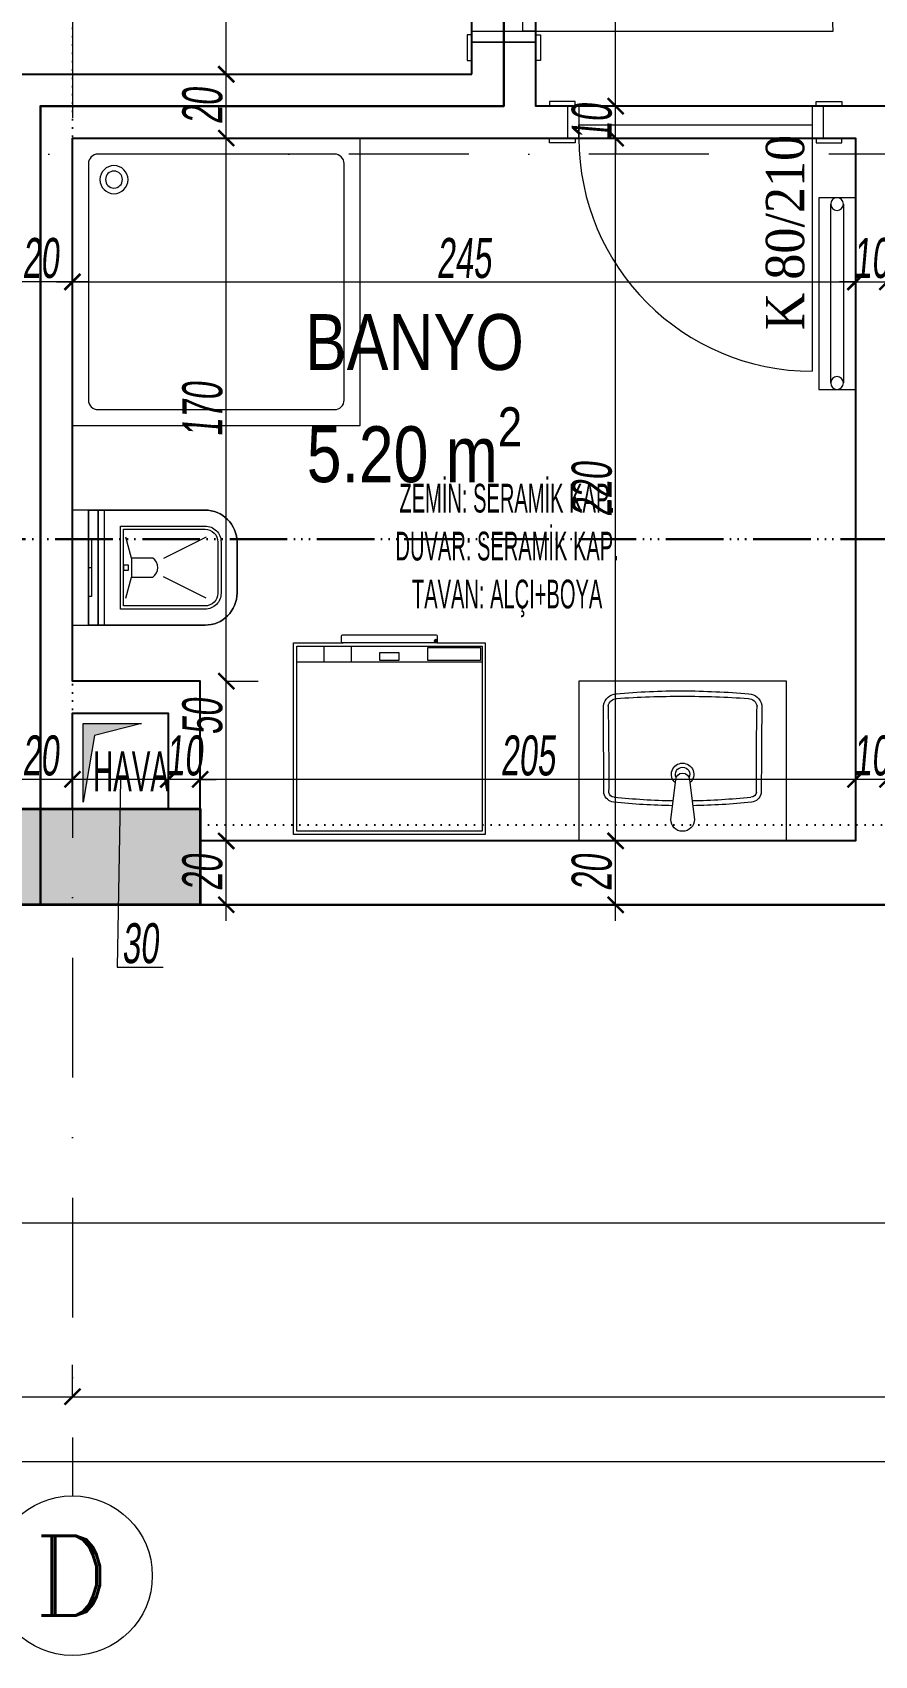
# Model space of a CAD drawing. Header units: millimetres. Extents: x -2145 to 33996, y -835 to 2363.
# Drawn here: x 15362 to 15625, y -375 to 133 of the extents above; entities that cross this region are included whole.
import ezdxf
from ezdxf.enums import TextEntityAlignment as Align

# ---------------------------------------------------------------- set-up
doc = ezdxf.new("R2010")
doc.units = ezdxf.units.MM
for name, pattern in [('ACAD_ISO06W100', [36, 24, -3, 0, -3, 0, -3, 0, -3]), ('DASHDOT', [1, 0.5, -0.25, 0, -0.25]), ('DOT', [0.25, 0, -0.25]), ('HIDDEN', [9.525, 6.35, -3.175])]:
    doc.linetypes.add(name, pattern=pattern)
doc.layers.add('ALAN', color=3, linetype='Continuous', lineweight=25, plot=False)
for name, color, linetype, lineweight in [('EMSAL HESAP', 1, 'Continuous', 30), ('NET_AKS', 251, 'DASHDOT', 9), ('NET_AKS_YAZI', 31, 'DASHDOT', 9), ('NET_DUVAR', 150, 'Continuous', 18), ('NET_IZDUSUM', 251, 'HIDDEN', 5), ('NET_KAPI', 35, 'Continuous', 15), ('NET_KESİT_ÇİZİGİSİ', 1, 'Continuous', 30), ('NET_KOLON_TARAMA', 8, 'Continuous', 0), ('NET_RADYATOR', 30, 'Continuous', 0), ('NET_TAŞIYICI', 1, 'Continuous', 35), ('NET_TEFRIS1', 173, 'Continuous', 9), ('NET_ÖLÇÜ DIŞ', 235, 'Continuous', 9), ('NET_ÖLÇÜ İÇ', 54, 'Continuous', 9), ('NET_ÖLÇÜ_AKS', 31, 'Continuous', 15), ('TEFRIS_TWA', 173, 'Continuous', 9)]:
    doc.layers.add(name, color=color, linetype=linetype, lineweight=lineweight)
for name, color, linetype in [('NET_KİRİŞ', 253, 'DOT'), ('NET_POZ', 41, 'Continuous'), ('T-MAH-AD', 7, 'Continuous')]:
    doc.layers.add(name, color=color, linetype=linetype)
for name, color, linetype, true_color in [('NET_TEFRIS2', 7, 'Continuous', 0xb5b5b5), ('NET_TEFRIS2 @ 1', 7, 'Continuous', 0xb5b5b5), ('TEFRIS_YENI_TWA @ 1', 7, 'Continuous', 0xb5b5b5)]:
    doc.layers.add(name, color=color, linetype=linetype, true_color=true_color)
doc.styles.add('ARIALTR', font='arial.ttf', dxfattribs={"width": 0.8, "height": 22.5})
doc.styles.add('ARıAL', font='arial.ttf', dxfattribs={"width": 0.7})
doc.styles.add('BODRUM', font='swisscl.ttf', dxfattribs={"width": 0.8, "oblique": 5})
doc.styles.get("Standard").update_dxf_attribs({"font": 'arial.ttf'})
doc.styles.add('TAks_2', font='ROMANC', dxfattribs={"height": 5})
doc.styles.add('TGS SAYILAR', font='times.ttf', dxfattribs={"width": 0.7})
doc.dimstyles.new('olcu-50', dxfattribs={"dimscale": 0, "dimtxt": 12.5, "dimasz": 5, "dimexe": 10, "dimexo": 10, "dimgap": 1, "dimtad": 1, "dimdec": 1, "dimzin": 12, "dimtxsty": 'BODRUM', "dimblk": 'ARCHTICK', "dimcen": 8, "dimdle": 5, "dimclrd": 256, "dimclre": 256, "dimclrt": 256, "dimadec": 0, "dimazin": 2, "dimtfac": 1, "dimtdec": 1, "dimtix": 1, "dimtmove": 0, "dimatfit": 3, "dimldrblk": 'ARCHTICK', "dimfxl": 15, "dimfxlon": 1, "dimlwd": -1, "dimlwe": -1, "dimarcsym": 0})

# ---------------------------------------------------------------- blocks, each defined once
blk = doc.blocks.new('A$C6CC27A50')
at = {"layer": 'NET_DUVAR', "true_color": 0x939598}
h = blk.add_hatch(color=252, dxfattribs=at)
h.dxf.hatch_style = 1
h.paths.add_polyline_path([(-24.76, 3), (-2.88, 3), (-2.88, 19.23), (-6.27, 6.11)])
at = {"layer": 'NET_DUVAR', "color": 251, "true_color": 0x636466}
for p, q in [((-2.88, 19.23), (-6.27, 6.11)), ((-2.88, 3), (-2.88, 19.23)), ((-6.27, 6.11), (-24.76, 3)), ((-24.76, 3), (-2.88, 3))]:
    blk.add_line(p, q, dxfattribs=at)
blk = doc.blocks.new('*U535')
at = {"layer": 'TEFRIS_TWA', "linetype": 'Continuous'}
for points in [[(-18, 20.07), (18, 20.07), (18, 25.07), (-18, 25.07)], [(-18, 17.07), (18, 17.07), (18, 20.07), (-18, 20.07)], [(-18, 15.07), (18, 15.07), (18, 17.07), (-18, 17.07)], [(-9, 20.07), (9, 20.07), (9, 19.07), (-9, 19.07)], [(-0.75, 7.57), (0.75, 7.57), (0.75, 9.07), (-0.75, 9.07)]]:
    blk.add_lwpolyline(points, close=True, dxfattribs=at)
for points in [[(-18, 25.07), (-18, -16.43, 0.414214), (-8, -26.43), (8, -26.43, 0.414214), (18, -16.43), (18, 25.07), (18, 25.07), (-18, 25.07)], [(-18, 20.07), (18, 20.07), (18, -16.43, -0.414214), (8, -26.43), (-8, -26.43, -0.414214), (-18, -16.43)], [(-13, 10.07), (13, 10.07), (13, -16.43, -0.414214), (8, -21.43), (-8, -21.43, -0.414214), (-13, -16.43)], [(-12, 9.07), (12, 9.07), (12, -16.43, -0.414214), (8, -20.43), (-8, -20.43, -0.414214), (-12, -16.43)], [(3, -0.1), (3, 6.57), (-3, 6.57), (-3, -0.1, 0.501371)]]:
    blk.add_lwpolyline(points, format="xyb", close=True, dxfattribs=at)
for points in [[(0, 20.07), (0, 19.07)], [(-9.55, 8.39), (-3, 6.57)], [(3, 6.57), (9.55, 8.39)], [(-9.55, -16.74), (-2.84, -3.46)], [(9.55, -16.74), (2.84, -3.46)]]:
    blk.add_lwpolyline(points, dxfattribs=at)
blk = doc.blocks.new('*U610')
at = {"layer": 'NET_TEFRIS1'}
blk.add_lwpolyline([(90, -20), (0, -20), (0, 70), (90, 70)], close=True, dxfattribs=at)
blk.add_lwpolyline([(90, -20), (0, -20), (0, 70), (90, 70)], close=True, dxfattribs=at)
blk.add_lwpolyline([(82, -15), (8, -15, -0.414214), (5, -12), (5, 62, -0.414214), (8, 65), (82, 65, -0.414214), (85, 62), (85, -12, -0.414214)], format="xyb", close=True, dxfattribs=at)
for radius in [4.4, 2.65]:
    blk.add_circle((13, 57), radius, dxfattribs=at)
blk = doc.blocks.new('*U2175')
at = {"layer": 'TEFRIS_TWA'}
blk.add_lwpolyline([(-32.5, 15), (32.5, 15), (32.5, -35), (-32.5, -35)], close=True, dxfattribs=at)
blk.add_lwpolyline([(-32.5, 15), (32.5, 15), (32.5, -35), (-32.5, -35)], close=True, dxfattribs=at)
at = {"layer": 'TEFRIS_TWA', "linetype": 'Continuous', "lineweight": 5}
blk.add_lwpolyline([(2.15, -4.07), (3.69, 8.31, 1), (-3.69, 8.31), (-2.15, -4.07, 1)], format="xyb", close=True, dxfattribs=at)
at = {"layer": 'TEFRIS_TWA'}
for centre, radius, start, end in [((8940.17, -73.52), 8965.07, 179.529176, 179.706101), ((-21.18, -0.63), 3.5, 96.1416, 167.1604), ((-21.18, -0.63), 2, 96.1416, 167.1604), ((0, -197.49), 201.5, 90.8964, 96.1416), ((0, -197.49), 200, 90.8495, 96.1416), ((0, -197.49), 200, 83.8584, 89.1505), ((0, -197.49), 201.5, 83.8584, 89.1036), ((21.18, -0.63), 2, 12.8396, 83.8584), ((21.18, -0.63), 3.5, 12.8396, 83.8584), ((-8940.17, -73.52), 8965.07, 0.293899, 0.470824), ((-1067.77, -6.94), 1044.66, 358.8863, 0.37043), ((0, -5.84), 3.5, 130.1977, 270), ((0, -5.84), 2.25, 153.2073, 270), ((0, -5.84), 3.5, 270, 49.8023), ((0, -5.84), 2.25, 270, 26.7927), ((1036.75, -6.94), 1013.64, 179.61823, 181.14649), ((-20.38, -26.59), 4.5, 192.0749, 266.0653), ((-20.38, -26.59), 3, 192.0749, 266.0653), ((0, 269.71), 300, 266.049, 270), ((0, 269.71), 300, 270, 273.9347), ((20.38, -26.59), 3, 273.9347, 347.9251), ((20.38, -26.59), 4.5, 275.0575, 347.9251), ((0, 203.69), 235.68, 264.9425, 270), ((-2.91, 269.49), 301.5, 270.5523, 274.5052), ((20.38, -26.59), 4.5, 273.9347, 275.0575)]:
    blk.add_arc(centre, radius, start, end, dxfattribs=at)
blk = doc.blocks.new('*U39')
at = {"layer": 'NET_TEFRIS1', "linetype": 'Continuous'}
for points in [[(0, -15.5, 0.414214), (-0.5, -15), (-2, -15, 0.414214), (-2.5, -15.5), (-2.5, -44.5, 0.414214), (-2, -45), (0, -45), (0, -60), (60, -60), (60, 0), (0, 0)], [(0, -45), (0, -15.5, 0.414214), (-0.5, -15), (-2, -15, 0.414214), (-2.5, -15.5), (-2.5, -44.5, 0.414214), (-2, -45)]]:
    blk.add_lwpolyline(points, format="xyb", close=True, dxfattribs=at)
for points in [[(1, -1), (1, -59), (59, -59), (59, -1)], [(1, -1), (1, -59), (6, -59), (6, -1)], [(1, -1), (1, -18), (6, -18), (6, -1)], [(3, -27), (3, -33), (5.5, -33), (5.5, -27)], [(1.5, -42), (1.5, -58.5), (5.5, -58.5), (5.5, -42)]]:
    blk.add_lwpolyline(points, close=True, dxfattribs=at)
blk.add_lwpolyline([(1, -9.5), (6, -9.5)], dxfattribs=at)
for radius in [0.5, 0.25]:
    blk.add_circle((-0.5, -44.5), radius, dxfattribs=at)
blk = doc.blocks.new('*U613')
blk.add_line((-3.5, 0), (-3.5, -73))
for points in [[(-85.7, 10), (-77.7, 10), (-77.7, 11.5), (-85.7, 11.5)], [(5.7, 10), (-2.3, 10), (-2.3, 11.5), (5.7, 11.5)], [(-76.5, 0), (-80, 0), (-80, 10), (-76.5, 10)], [(-3.5, 0), (0, 0), (0, 10), (-3.5, 10)], [(-76.5, 4.1), (-3.5, 4.1), (-3.5, 0), (-76.5, 0)], [(-85.7, 0), (-77.7, 0), (-77.7, -1.5), (-85.7, -1.5)], [(5.7, 0), (-2.3, 0), (-2.3, -1.5), (5.7, -1.5)]]:
    blk.add_lwpolyline(points, close=True)
blk.add_lwpolyline([(-75.5, 10), (-4.5, 10)])
blk.add_arc((-3.5, 0), 73, 180, 270)
blk = doc.blocks.new('*U441')
blk.add_line((-96.5, 0), (-96.5, -93))
for points in [[(-105.7, 20), (-97.7, 20), (-97.7, 21.5), (-105.7, 21.5)], [(5.7, 20), (-2.3, 20), (-2.3, 21.5), (5.7, 21.5)], [(-96.5, 0), (-100, 0), (-100, 20), (-96.5, 20)], [(-3.5, 0), (0, 0), (0, 20), (-3.5, 20)], [(-96.5, 4.1), (-3.5, 4.1), (-3.5, 0), (-96.5, 0)], [(-105.7, 0), (-97.7, 0), (-97.7, -1.5), (-105.7, -1.5)], [(5.7, 0), (-2.3, 0), (-2.3, -1.5), (5.7, -1.5)]]:
    blk.add_lwpolyline(points, close=True)
blk.add_lwpolyline([(-95.5, 20), (-4.5, 20)])
blk.add_arc((-96.5, 0), 93, 270, 360)
blk = doc.blocks.new('A$Cec846f78')
at = {"layer": 'NET_TAŞIYICI'}
blk.add_lwpolyline([(-585, 0), (-585, 30), (-505, 30), (-505, 0)], close=True, dxfattribs=at)
blk = doc.blocks.new('A$Ca5374770')
at = {"layer": 'NET_KOLON_TARAMA'}
h = blk.add_hatch(dxfattribs=at)
h.set_pattern_fill('ANSI33', color=256)
h.paths.add_polyline_path([(1115, 0), (1115, 235), (1090, 235), (1090, 225), (1090, 0)])
h.paths.add_polyline_path([(890, 0), (890, 225), (890, 235), (865, 235), (865, 0)])
h.paths.add_polyline_path([(1580, 30), (1580, 0), (1660, 0), (1660, 30)])
h.paths.add_polyline_path([(1620, 455), (1620, 385), (1660, 385), (1660, 455)])
h.paths.add_polyline_path([(80, 950), (80, 980), (0, 980), (0, 950)])
h.paths.add_polyline_path([(1580, 980), (1580, 950), (1660, 950), (1660, 980)])
h.paths.add_polyline_path([(1035, 980), (1035, 950), (1115, 950), (1115, 980)])
h.paths.add_polyline_path([(625, 950), (625, 980), (545, 980), (545, 950)])
h.paths.add_polyline_path([(80, 0), (80, 30), (0, 30), (0, 0)])
h.paths.add_polyline_path([(1051, 425), (1051, 385), (1121, 385), (1121, 425)])
h.paths.add_polyline_path([(609, 385), (609, 425), (539, 425), (539, 385)])
h.paths.add_polyline_path([(585, 0), (585, 30), (505, 30), (505, 0)])
h.paths.add_polyline_path([(40, 385), (40, 455), (0, 455), (0, 385)])
at = {"layer": 'NET_TAŞIYICI', "xscale": -1}
blk.add_blockref('A$Cec846f78', (0, 0), dxfattribs=at)
blk = doc.blocks.new('A$C0D431897')
at = {"layer": 'TEFRIS_TWA'}
for p, q in [((3.73, 33), (3.73, -23)), ((7.73, -23), (7.73, 33))]:
    blk.add_line(p, q, dxfattribs=at)
blk.add_lwpolyline([(0, -25), (0, 35), (11.45, 35), (11.45, -25)], close=True, dxfattribs=at)
for centre in [(5.73, 33), (5.73, -23)]:
    blk.add_circle(centre, 2, dxfattribs=at)
blk = doc.blocks.new('_ArchTick')
at = {"color": 0, "linetype": 'ByBlock', "const_width": 0.15}
blk.add_lwpolyline([(-0.5, -0.5), (0.5, 0.5)], dxfattribs=at)
blk = doc.blocks.new('*D1578')
at = {"layer": 'Defpoints', "color": 0, "transparency": 16777216}
for p in [(-35, -1133.99), (285, -1133.99), (285, -1133.99)]:
    blk.add_point(p, dxfattribs=at)
at = {"layer": 'NET_ÖLÇÜ_AKS', "transparency": 16777216}
for p, q in [((-35, -1133.99), (-35, -1123.99)), ((285, -1133.99), (285, -1123.99)), ((-40, -1133.99), (290, -1133.99))]:
    blk.add_line(p, q, dxfattribs=at)
at = {"layer": 'NET_ÖLÇÜ_AKS', "transparency": 16777216, "xscale": 5, "yscale": 5, "zscale": 5, "rotation": 180}
blk.add_blockref('_ArchTick', (-35, -1133.99), dxfattribs=at)
at = {"layer": 'NET_ÖLÇÜ_AKS', "transparency": 16777216, "xscale": 5, "yscale": 5, "zscale": 5}
blk.add_blockref('_ArchTick', (285, -1133.99), dxfattribs=at)
at = {"layer": 'NET_ÖLÇÜ_AKS', "transparency": 16777216, "insert": (125, -1126.58), "char_height": 12.5, "attachment_point": 5, "style": 'BODRUM'}
blk.add_mtext('320', dxfattribs=at)
blk = doc.blocks.new('*D1579')
at = {"layer": 'Defpoints', "color": 0, "transparency": 16777216}
for p in [(285, -1133.99), (830, -1133.99), (830, -1133.99)]:
    blk.add_point(p, dxfattribs=at)
at = {"layer": 'NET_ÖLÇÜ_AKS', "transparency": 16777216}
for p, q in [((285, -1133.99), (285, -1123.99)), ((830, -1133.99), (830, -1123.99)), ((280, -1133.99), (835, -1133.99))]:
    blk.add_line(p, q, dxfattribs=at)
at = {"layer": 'NET_ÖLÇÜ_AKS', "transparency": 16777216, "xscale": 5, "yscale": 5, "zscale": 5, "rotation": 180}
blk.add_blockref('_ArchTick', (285, -1133.99), dxfattribs=at)
at = {"layer": 'NET_ÖLÇÜ_AKS', "transparency": 16777216, "xscale": 5, "yscale": 5, "zscale": 5}
blk.add_blockref('_ArchTick', (830, -1133.99), dxfattribs=at)
at = {"layer": 'NET_ÖLÇÜ_AKS', "transparency": 16777216, "insert": (557.5, -1126.61), "char_height": 12.5, "attachment_point": 5, "style": 'BODRUM'}
blk.add_mtext('545', dxfattribs=at)
blk = doc.blocks.new('*D1580')
at = {"layer": 'Defpoints', "color": 0, "transparency": 16777216}
for p in [(-830, -1133.99), (830, -1133.99), (830, -1154.27)]:
    blk.add_point(p, dxfattribs=at)
at = {"layer": 'NET_ÖLÇÜ_AKS', "transparency": 16777216}
for p, q in [((-830, -1143.99), (-830, -1164.27)), ((830, -1143.99), (830, -1164.27)), ((-835, -1154.27), (835, -1154.27))]:
    blk.add_line(p, q, dxfattribs=at)
at = {"layer": 'NET_ÖLÇÜ_AKS', "transparency": 16777216, "xscale": 5, "yscale": 5, "zscale": 5, "rotation": 180}
blk.add_blockref('_ArchTick', (-830, -1154.27), dxfattribs=at)
at = {"layer": 'NET_ÖLÇÜ_AKS', "transparency": 16777216, "xscale": 5, "yscale": 5, "zscale": 5}
blk.add_blockref('_ArchTick', (830, -1154.27), dxfattribs=at)
at = {"layer": 'NET_ÖLÇÜ_AKS', "transparency": 16777216, "insert": (0, -1146.87), "char_height": 12.5, "attachment_point": 5, "style": 'BODRUM'}
blk.add_mtext('1660', dxfattribs=at)
blk = doc.blocks.new('A$C5ec6af74')
at = {"layer": 'NET_AKS', "ltscale": 75}
for p, q in [((250, 1185), (250, -185)), ((1125, 235), (-1195, 235)), ((1125, 0), (-1195, 0))]:
    blk.add_line(p, q, dxfattribs=at)
at = {"layer": 'NET_AKS', "linetype": 'Continuous', "ltscale": 100}
blk.add_circle((250, -210), 25, dxfattribs=at)
at = {"layer": 'NET_AKS_YAZI', "linetype": 'Continuous', "style": 'TAks_2'}
blk.add_text('D', height=25, dxfattribs=at).set_placement((250, -210), align=Align.MIDDLE_CENTER)
blk = doc.blocks.new('*D911')
at = {"layer": 'Defpoints', "color": 0, "transparency": 16777216}
for p in [(15544.44, -120.39), (15544.44, -120.39), (15544.44, -140.39)]:
    blk.add_point(p, dxfattribs=at)
at = {"layer": 'NET_ÖLÇÜ İÇ', "transparency": 16777216}
for p, q in [((15544.44, -145.39), (15544.44, -115.39)), ((15544.44, -120.39), (15534.44, -120.39)), ((15544.44, -140.39), (15534.44, -140.39))]:
    blk.add_line(p, q, dxfattribs=at)
at = {"layer": 'NET_ÖLÇÜ İÇ', "transparency": 16777216, "xscale": 5, "yscale": 5, "zscale": 5}
for p, rotation in [((15544.44, -120.39), 90), ((15544.44, -140.39), 270)]:
    blk.add_blockref('_ArchTick', p, dxfattribs=dict(at, rotation=rotation))
at = {"layer": 'NET_ÖLÇÜ İÇ', "transparency": 16777216, "insert": (15537.04, -130.39), "char_height": 12.5, "attachment_point": 5, "rotation": 90, "style": 'BODRUM'}
blk.add_mtext('20', dxfattribs=at)
blk = doc.blocks.new('*D912')
at = {"layer": 'Defpoints', "color": 0, "transparency": 16777216}
for p in [(15544.44, 99.61), (15544.44, 99.61), (15544.44, -120.39)]:
    blk.add_point(p, dxfattribs=at)
at = {"layer": 'NET_ÖLÇÜ İÇ', "transparency": 16777216}
for p, q in [((15544.44, -125.39), (15544.44, 104.61)), ((15544.44, 99.61), (15534.44, 99.61)), ((15544.44, -120.39), (15534.44, -120.39))]:
    blk.add_line(p, q, dxfattribs=at)
at = {"layer": 'NET_ÖLÇÜ İÇ', "transparency": 16777216, "xscale": 5, "yscale": 5, "zscale": 5}
for p, rotation in [((15544.44, 99.61), 90), ((15544.44, -120.39), 270)]:
    blk.add_blockref('_ArchTick', p, dxfattribs=dict(at, rotation=rotation))
at = {"layer": 'NET_ÖLÇÜ İÇ', "transparency": 16777216, "insert": (15537.04, -10.39), "char_height": 12.5, "attachment_point": 5, "rotation": 90, "style": 'BODRUM'}
blk.add_mtext('220', dxfattribs=at)
blk = doc.blocks.new('*D913')
at = {"layer": 'Defpoints', "color": 0, "transparency": 16777216}
for p in [(15544.44, 109.61), (15544.44, 109.61), (15544.44, 99.61)]:
    blk.add_point(p, dxfattribs=at)
at = {"layer": 'NET_ÖLÇÜ İÇ', "transparency": 16777216}
for p, q in [((15544.44, 109.61), (15544.44, 114.61)), ((15544.44, 109.61), (15534.44, 109.61)), ((15544.44, 99.61), (15544.44, 109.61)), ((15544.44, 99.61), (15534.44, 99.61)), ((15544.44, 99.61), (15544.44, 94.61))]:
    blk.add_line(p, q, dxfattribs=at)
at = {"layer": 'NET_ÖLÇÜ İÇ', "transparency": 16777216, "xscale": 5, "yscale": 5, "zscale": 5}
for p, rotation in [((15544.44, 109.61), 270), ((15544.44, 99.61), 90)]:
    blk.add_blockref('_ArchTick', p, dxfattribs=dict(at, rotation=rotation))
at = {"layer": 'NET_ÖLÇÜ İÇ', "transparency": 16777216, "insert": (15537.04, 104.61), "char_height": 12.5, "attachment_point": 5, "rotation": 90, "style": 'BODRUM'}
blk.add_mtext('10', dxfattribs=at)
blk = doc.blocks.new('*D914')
at = {"layer": 'Defpoints', "color": 0, "transparency": 16777216}
for p in [(15544.44, 244.61, 0), (15544.44, 244.61), (15544.44, 109.61)]:
    blk.add_point(p, dxfattribs=at)
at = {"layer": 'NET_ÖLÇÜ İÇ', "transparency": 16777216}
for p, q in [((15544.44, 104.61), (15544.44, 249.61)), ((15544.44, 244.61), (15554.44, 244.61)), ((15544.44, 109.61), (15534.44, 109.61))]:
    blk.add_line(p, q, dxfattribs=at)
at = {"layer": 'NET_ÖLÇÜ İÇ', "transparency": 16777216, "xscale": 5, "yscale": 5, "zscale": 5}
for p, rotation in [((15544.44, 244.61), 90), ((15544.44, 109.61), 270)]:
    blk.add_blockref('_ArchTick', p, dxfattribs=dict(at, rotation=rotation))
at = {"layer": 'NET_ÖLÇÜ İÇ', "transparency": 16777216, "insert": (15537.03, 213.13), "char_height": 12.5, "attachment_point": 5, "rotation": 90, "style": 'BODRUM'}
blk.add_mtext('135', dxfattribs=at)
blk = doc.blocks.new('*D932')
at = {"layer": 'Defpoints', "color": 0, "transparency": 16777216}
for p in [(15374.48, 54.59), (15619.48, 54.59), (15619.48, 54.59)]:
    blk.add_point(p, dxfattribs=at)
at = {"layer": 'NET_ÖLÇÜ İÇ', "transparency": 16777216}
for p, q in [((15374.48, 54.59), (15374.48, 64.59)), ((15619.48, 54.59), (15619.48, 64.59)), ((15369.48, 54.59), (15624.48, 54.59))]:
    blk.add_line(p, q, dxfattribs=at)
at = {"layer": 'NET_ÖLÇÜ İÇ', "transparency": 16777216, "xscale": 5, "yscale": 5, "zscale": 5, "rotation": 180}
blk.add_blockref('_ArchTick', (15374.48, 54.59), dxfattribs=at)
at = {"layer": 'NET_ÖLÇÜ İÇ', "transparency": 16777216, "xscale": 5, "yscale": 5, "zscale": 5}
blk.add_blockref('_ArchTick', (15619.48, 54.59), dxfattribs=at)
at = {"layer": 'NET_ÖLÇÜ İÇ', "transparency": 16777216, "insert": (15496.98, 61.99), "char_height": 12.5, "attachment_point": 5, "style": 'BODRUM'}
blk.add_mtext('245', dxfattribs=at)
blk = doc.blocks.new('*D933')
at = {"layer": 'Defpoints', "color": 0, "transparency": 16777216}
for p in [(15619.48, 54.59), (15629.48, 54.59), (15629.48, 54.59)]:
    blk.add_point(p, dxfattribs=at)
at = {"layer": 'NET_ÖLÇÜ İÇ', "transparency": 16777216}
for p, q in [((15619.48, 54.59), (15619.48, 64.59)), ((15629.48, 54.59), (15629.48, 64.59)), ((15619.48, 54.59), (15614.48, 54.59)), ((15619.48, 54.59), (15629.48, 54.59)), ((15629.48, 54.59), (15634.48, 54.59))]:
    blk.add_line(p, q, dxfattribs=at)
at = {"layer": 'NET_ÖLÇÜ İÇ', "transparency": 16777216, "xscale": 5, "yscale": 5, "zscale": 5}
blk.add_blockref('_ArchTick', (15619.48, 54.59), dxfattribs=at)
at = {"layer": 'NET_ÖLÇÜ İÇ', "transparency": 16777216, "xscale": 5, "yscale": 5, "zscale": 5, "rotation": 180}
blk.add_blockref('_ArchTick', (15629.48, 54.59), dxfattribs=at)
at = {"layer": 'NET_ÖLÇÜ İÇ', "transparency": 16777216, "insert": (15624.48, 61.99), "char_height": 12.5, "attachment_point": 5, "style": 'BODRUM'}
blk.add_mtext('10', dxfattribs=at)
blk = doc.blocks.new('*D934')
at = {"layer": 'Defpoints', "color": 0, "transparency": 16777216}
for p in [(15629.48, 54.59), (16049.48, 54.59), (16049.48, -15.39)]:
    blk.add_point(p, dxfattribs=at)
at = {"layer": 'NET_ÖLÇÜ İÇ', "transparency": 16777216}
for p, q in [((15629.48, 54.59), (15629.48, 64.59)), ((16049.48, 39.59), (16049.48, 64.59)), ((15624.48, 54.59), (16054.48, 54.59))]:
    blk.add_line(p, q, dxfattribs=at)
at = {"layer": 'NET_ÖLÇÜ İÇ', "transparency": 16777216, "xscale": 5, "yscale": 5, "zscale": 5, "rotation": 180}
blk.add_blockref('_ArchTick', (15629.48, 54.59), dxfattribs=at)
at = {"layer": 'NET_ÖLÇÜ İÇ', "transparency": 16777216, "xscale": 5, "yscale": 5, "zscale": 5}
blk.add_blockref('_ArchTick', (16049.48, 54.59), dxfattribs=at)
at = {"layer": 'NET_ÖLÇÜ İÇ', "transparency": 16777216, "insert": (15839.48, 61.99), "char_height": 12.5, "attachment_point": 5, "style": 'BODRUM'}
blk.add_mtext('420', dxfattribs=at)
blk = doc.blocks.new('*D974')
at = {"layer": 'Defpoints', "color": 0, "transparency": 16777216}
for p in [(15354.48, 54.8), (15354.48, 54.59), (15374.48, 54.59)]:
    blk.add_point(p, dxfattribs=at)
at = {"layer": 'NET_ÖLÇÜ İÇ', "transparency": 16777216}
for p, q in [((15374.48, 54.59), (15374.48, 64.59)), ((15379.48, 54.59), (15349.48, 54.59)), ((15354.48, 54.59), (15354.48, 44.59))]:
    blk.add_line(p, q, dxfattribs=at)
at = {"layer": 'NET_ÖLÇÜ İÇ', "transparency": 16777216, "xscale": 5, "yscale": 5, "zscale": 5, "rotation": 180}
blk.add_blockref('_ArchTick', (15354.48, 54.59), dxfattribs=at)
at = {"layer": 'NET_ÖLÇÜ İÇ', "transparency": 16777216, "xscale": 5, "yscale": 5, "zscale": 5}
blk.add_blockref('_ArchTick', (15374.48, 54.59), dxfattribs=at)
at = {"layer": 'NET_ÖLÇÜ İÇ', "transparency": 16777216, "insert": (15364.48, 61.99), "char_height": 12.5, "attachment_point": 5, "style": 'BODRUM'}
blk.add_mtext('20', dxfattribs=at)
blk = doc.blocks.new('*D1183')
at = {"layer": 'Defpoints', "color": 0, "transparency": 16777216}
for p in [(14109.48, -140.39), (16069.48, -140.39), (16069.48, -239.89)]:
    blk.add_point(p, dxfattribs=at)
at = {"layer": 'NET_ÖLÇÜ DIŞ', "transparency": 16777216}
for p, q in [((14109.48, -224.89), (14109.48, -249.89)), ((16069.48, -224.89), (16069.48, -249.89)), ((14104.48, -239.89), (16074.48, -239.89))]:
    blk.add_line(p, q, dxfattribs=at)
at = {"layer": 'NET_ÖLÇÜ DIŞ', "transparency": 16777216, "xscale": 5, "yscale": 5, "zscale": 5, "rotation": 180}
blk.add_blockref('_ArchTick', (14109.48, -239.89), dxfattribs=at)
at = {"layer": 'NET_ÖLÇÜ DIŞ', "transparency": 16777216, "xscale": 5, "yscale": 5, "zscale": 5}
blk.add_blockref('_ArchTick', (16069.48, -239.89), dxfattribs=at)
at = {"layer": 'NET_ÖLÇÜ DIŞ', "transparency": 16777216, "insert": (15089.48, -232.48), "char_height": 12.5, "attachment_point": 5, "style": 'BODRUM'}
blk.add_mtext('1960', dxfattribs=at)
blk = doc.blocks.new('A$Cb9b20b1b')
at = {"layer": 'NET_KİRİŞ', "ltscale": 10}
for p, q in [((-345, -205), (-345, 150)), ((-385, -210), (-810, -210)), ((-385, -235), (-810, -235))]:
    blk.add_line(p, q, dxfattribs=at)
blk = doc.blocks.new('*U1585')
at = {"layer": 'NET_KESİT_ÇİZİGİSİ', "linetype": 'ACAD_ISO06W100'}
blk.add_lwpolyline([(2626.67, 0), (200, 0)], dxfattribs=at)
at = {"layer": 'NET_KESİT_ÇİZİGİSİ', "style": 'ARıAL', "width": 1.5}
for tag, p in [('KESİTSOL', (40, 66.83)), ('KESİTSAĞ', (2786.67, 66.83))]:
    blk.add_attdef(tag, text='', height=30, dxfattribs=at).set_placement(p, align=Align.MIDDLE_CENTER)
blk = doc.blocks.new('*D1804')
at = {"layer": 'Defpoints', "color": 0, "transparency": 16777216}
for p in [(15422.6, -120.39), (15422.6, -120.39), (15422.6, -140.39)]:
    blk.add_point(p, dxfattribs=at)
at = {"layer": 'NET_ÖLÇÜ İÇ', "transparency": 16777216}
for p, q in [((15422.6, -145.39), (15422.6, -115.39)), ((15422.6, -120.39), (15432.6, -120.39)), ((15422.6, -140.39), (15412.6, -140.39))]:
    blk.add_line(p, q, dxfattribs=at)
at = {"layer": 'NET_ÖLÇÜ İÇ', "transparency": 16777216, "xscale": 5, "yscale": 5, "zscale": 5}
for p, rotation in [((15422.6, -120.39), 90), ((15422.6, -140.39), 270)]:
    blk.add_blockref('_ArchTick', p, dxfattribs=dict(at, rotation=rotation))
at = {"layer": 'NET_ÖLÇÜ İÇ', "transparency": 16777216, "insert": (15415.2, -130.39), "char_height": 12.5, "attachment_point": 5, "rotation": 90, "style": 'BODRUM'}
blk.add_mtext('20', dxfattribs=at)
blk = doc.blocks.new('*D1805')
at = {"layer": 'Defpoints', "color": 0, "transparency": 16777216}
for p in [(15422.6, -70.39), (15422.6, -70.39), (15422.6, -120.39)]:
    blk.add_point(p, dxfattribs=at)
at = {"layer": 'NET_ÖLÇÜ İÇ', "transparency": 16777216}
for p, q in [((15422.6, -125.39), (15422.6, -65.39)), ((15422.6, -70.39), (15432.6, -70.39)), ((15422.6, -120.39), (15432.6, -120.39))]:
    blk.add_line(p, q, dxfattribs=at)
at = {"layer": 'NET_ÖLÇÜ İÇ', "transparency": 16777216, "xscale": 5, "yscale": 5, "zscale": 5}
for p, rotation in [((15422.6, -70.39), 90), ((15422.6, -120.39), 270)]:
    blk.add_blockref('_ArchTick', p, dxfattribs=dict(at, rotation=rotation))
at = {"layer": 'NET_ÖLÇÜ İÇ', "transparency": 16777216, "insert": (15415.2, -81.55), "char_height": 12.5, "attachment_point": 5, "rotation": 90, "style": 'BODRUM'}
blk.add_mtext('50', dxfattribs=at)
blk = doc.blocks.new('*D1806')
at = {"layer": 'Defpoints', "color": 0, "transparency": 16777216}
for p in [(15422.6, 99.61), (15422.6, 99.61), (15422.6, -70.39)]:
    blk.add_point(p, dxfattribs=at)
at = {"layer": 'NET_ÖLÇÜ İÇ', "transparency": 16777216}
for p, q in [((15422.6, -75.39), (15422.6, 104.61)), ((15422.6, 99.61), (15432.6, 99.61)), ((15422.6, -70.39), (15432.6, -70.39))]:
    blk.add_line(p, q, dxfattribs=at)
at = {"layer": 'NET_ÖLÇÜ İÇ', "transparency": 16777216, "xscale": 5, "yscale": 5, "zscale": 5}
for p, rotation in [((15422.6, 99.61), 90), ((15422.6, -70.39), 270)]:
    blk.add_blockref('_ArchTick', p, dxfattribs=dict(at, rotation=rotation))
at = {"layer": 'NET_ÖLÇÜ İÇ', "transparency": 16777216, "insert": (15415.2, 14.61), "char_height": 12.5, "attachment_point": 5, "rotation": 90, "style": 'BODRUM'}
blk.add_mtext('170', dxfattribs=at)
blk = doc.blocks.new('*D1807')
at = {"layer": 'Defpoints', "color": 0, "transparency": 16777216}
for p in [(15422.6, 119.61), (15422.6, 119.61), (15422.6, 99.61)]:
    blk.add_point(p, dxfattribs=at)
at = {"layer": 'NET_ÖLÇÜ İÇ', "transparency": 16777216}
for p, q in [((15422.6, 94.61), (15422.6, 124.61)), ((15422.6, 119.61), (15432.6, 119.61)), ((15422.6, 99.61), (15432.6, 99.61))]:
    blk.add_line(p, q, dxfattribs=at)
at = {"layer": 'NET_ÖLÇÜ İÇ', "transparency": 16777216, "xscale": 5, "yscale": 5, "zscale": 5}
for p, rotation in [((15422.6, 119.61), 90), ((15422.6, 99.61), 270)]:
    blk.add_blockref('_ArchTick', p, dxfattribs=dict(at, rotation=rotation))
at = {"layer": 'NET_ÖLÇÜ İÇ', "transparency": 16777216, "insert": (15415.2, 109.61), "char_height": 12.5, "attachment_point": 5, "rotation": 90, "style": 'BODRUM'}
blk.add_mtext('20', dxfattribs=at)
blk = doc.blocks.new('*D1808')
at = {"layer": 'Defpoints', "color": 0, "transparency": 16777216}
for p in [(15422.6, 244.61), (15422.6, 244.61), (15422.6, 119.61)]:
    blk.add_point(p, dxfattribs=at)
at = {"layer": 'NET_ÖLÇÜ İÇ', "transparency": 16777216}
for p, q in [((15422.6, 114.61), (15422.6, 249.61)), ((15422.6, 244.61), (15412.6, 244.61)), ((15422.6, 119.61), (15432.6, 119.61))]:
    blk.add_line(p, q, dxfattribs=at)
at = {"layer": 'NET_ÖLÇÜ İÇ', "transparency": 16777216, "xscale": 5, "yscale": 5, "zscale": 5}
for p, rotation in [((15422.6, 244.61), 90), ((15422.6, 119.61), 270)]:
    blk.add_blockref('_ArchTick', p, dxfattribs=dict(at, rotation=rotation))
at = {"layer": 'NET_ÖLÇÜ İÇ', "transparency": 16777216, "insert": (15415.2, 143.89), "char_height": 12.5, "attachment_point": 5, "rotation": 90, "style": 'BODRUM'}
blk.add_mtext('125', dxfattribs=at)
blk = doc.blocks.new('*D1817')
at = {"layer": 'Defpoints', "color": 0, "transparency": 16777216}
for p in [(15629.48, -101.12), (15629.48, -101.12), (15659.48, -101.12)]:
    blk.add_point(p, dxfattribs=at)
at = {"layer": 'NET_ÖLÇÜ İÇ', "transparency": 16777216}
for p, q in [((15629.48, -101.12), (15629.48, -91.12)), ((15659.48, -101.12), (15659.48, -91.12)), ((15664.48, -101.12), (15624.48, -101.12)), ((15644.48, -101.12), (15643.48, -158.66)), ((15643.48, -158.66), (15657.82, -158.66))]:
    blk.add_line(p, q, dxfattribs=at)
at = {"layer": 'NET_ÖLÇÜ İÇ', "transparency": 16777216, "xscale": 5, "yscale": 5, "zscale": 5, "rotation": 180}
blk.add_blockref('_ArchTick', (15629.48, -101.12), dxfattribs=at)
at = {"layer": 'NET_ÖLÇÜ İÇ', "transparency": 16777216, "xscale": 5, "yscale": 5, "zscale": 5}
blk.add_blockref('_ArchTick', (15659.48, -101.12), dxfattribs=at)
at = {"layer": 'NET_ÖLÇÜ İÇ', "transparency": 16777216, "insert": (15650.65, -151.25), "char_height": 12.5, "attachment_point": 5, "style": 'BODRUM'}
blk.add_mtext('30', dxfattribs=at)
blk = doc.blocks.new('*D1818')
at = {"layer": 'Defpoints', "color": 0, "transparency": 16777216}
for p in [(15619.48, -101.12), (15619.48, -101.12), (15629.48, -101.12)]:
    blk.add_point(p, dxfattribs=at)
at = {"layer": 'NET_ÖLÇÜ İÇ', "transparency": 16777216}
for p, q in [((15619.48, -101.12), (15619.48, -91.12)), ((15629.48, -101.12), (15629.48, -91.12)), ((15619.48, -101.12), (15614.48, -101.12)), ((15629.48, -101.12), (15619.48, -101.12)), ((15629.48, -101.12), (15634.48, -101.12))]:
    blk.add_line(p, q, dxfattribs=at)
at = {"layer": 'NET_ÖLÇÜ İÇ', "transparency": 16777216, "xscale": 5, "yscale": 5, "zscale": 5}
blk.add_blockref('_ArchTick', (15619.48, -101.12), dxfattribs=at)
at = {"layer": 'NET_ÖLÇÜ İÇ', "transparency": 16777216, "xscale": 5, "yscale": 5, "zscale": 5, "rotation": 180}
blk.add_blockref('_ArchTick', (15629.48, -101.12), dxfattribs=at)
at = {"layer": 'NET_ÖLÇÜ İÇ', "transparency": 16777216, "insert": (15624.48, -93.72), "char_height": 12.5, "attachment_point": 5, "style": 'BODRUM'}
blk.add_mtext('10', dxfattribs=at)
blk = doc.blocks.new('*D1819')
at = {"layer": 'Defpoints', "color": 0, "transparency": 16777216}
for p in [(15414.48, -101.12), (15414.48, -101.12), (15619.48, -101.12)]:
    blk.add_point(p, dxfattribs=at)
at = {"layer": 'NET_ÖLÇÜ İÇ', "transparency": 16777216}
for p, q in [((15414.48, -101.12), (15414.48, -91.12)), ((15619.48, -101.12), (15619.48, -91.12)), ((15624.48, -101.12), (15409.48, -101.12))]:
    blk.add_line(p, q, dxfattribs=at)
at = {"layer": 'NET_ÖLÇÜ İÇ', "transparency": 16777216, "xscale": 5, "yscale": 5, "zscale": 5, "rotation": 180}
blk.add_blockref('_ArchTick', (15414.48, -101.12), dxfattribs=at)
at = {"layer": 'NET_ÖLÇÜ İÇ', "transparency": 16777216, "xscale": 5, "yscale": 5, "zscale": 5}
blk.add_blockref('_ArchTick', (15619.48, -101.12), dxfattribs=at)
at = {"layer": 'NET_ÖLÇÜ İÇ', "transparency": 16777216, "insert": (15516.98, -93.72), "char_height": 12.5, "attachment_point": 5, "style": 'BODRUM'}
blk.add_mtext('205', dxfattribs=at)
blk = doc.blocks.new('*D1820')
at = {"layer": 'Defpoints', "color": 0, "transparency": 16777216}
for p in [(15404.48, -101.12), (15404.48, -101.12), (15414.48, -101.12)]:
    blk.add_point(p, dxfattribs=at)
at = {"layer": 'NET_ÖLÇÜ İÇ', "transparency": 16777216}
for p, q in [((15404.48, -101.12), (15404.48, -91.12)), ((15414.48, -101.12), (15414.48, -91.12)), ((15404.48, -101.12), (15399.48, -101.12)), ((15414.48, -101.12), (15404.48, -101.12)), ((15414.48, -101.12), (15419.48, -101.12))]:
    blk.add_line(p, q, dxfattribs=at)
at = {"layer": 'NET_ÖLÇÜ İÇ', "transparency": 16777216, "xscale": 5, "yscale": 5, "zscale": 5}
blk.add_blockref('_ArchTick', (15404.48, -101.12), dxfattribs=at)
at = {"layer": 'NET_ÖLÇÜ İÇ', "transparency": 16777216, "xscale": 5, "yscale": 5, "zscale": 5, "rotation": 180}
blk.add_blockref('_ArchTick', (15414.48, -101.12), dxfattribs=at)
at = {"layer": 'NET_ÖLÇÜ İÇ', "transparency": 16777216, "insert": (15409.48, -93.72), "char_height": 12.5, "attachment_point": 5, "style": 'BODRUM'}
blk.add_mtext('10', dxfattribs=at)
blk = doc.blocks.new('*D1821')
at = {"layer": 'Defpoints', "color": 0, "transparency": 16777216}
for p in [(15374.48, -101.12), (15374.48, -101.12), (15404.48, -101.12)]:
    blk.add_point(p, dxfattribs=at)
at = {"layer": 'NET_ÖLÇÜ İÇ', "transparency": 16777216}
for p, q in [((15374.48, -101.12), (15374.48, -91.12)), ((15404.48, -101.12), (15404.48, -91.12)), ((15409.48, -101.12), (15369.48, -101.12)), ((15389.48, -101.12), (15388.48, -159.9)), ((15388.48, -159.9), (15402.82, -159.9))]:
    blk.add_line(p, q, dxfattribs=at)
at = {"layer": 'NET_ÖLÇÜ İÇ', "transparency": 16777216, "xscale": 5, "yscale": 5, "zscale": 5, "rotation": 180}
blk.add_blockref('_ArchTick', (15374.48, -101.12), dxfattribs=at)
at = {"layer": 'NET_ÖLÇÜ İÇ', "transparency": 16777216, "xscale": 5, "yscale": 5, "zscale": 5}
blk.add_blockref('_ArchTick', (15404.48, -101.12), dxfattribs=at)
at = {"layer": 'NET_ÖLÇÜ İÇ', "transparency": 16777216, "insert": (15395.65, -152.49), "char_height": 12.5, "attachment_point": 5, "style": 'BODRUM'}
blk.add_mtext('30', dxfattribs=at)
blk = doc.blocks.new('*D1822')
at = {"layer": 'Defpoints', "color": 0, "transparency": 16777216}
for p in [(15354.48, -101.12), (15354.48, -101.12), (15374.48, -101.12)]:
    blk.add_point(p, dxfattribs=at)
at = {"layer": 'NET_ÖLÇÜ İÇ', "transparency": 16777216}
for p, q in [((15354.48, -101.12), (15354.48, -91.12)), ((15374.48, -101.12), (15374.48, -91.12)), ((15379.48, -101.12), (15349.48, -101.12))]:
    blk.add_line(p, q, dxfattribs=at)
at = {"layer": 'NET_ÖLÇÜ İÇ', "transparency": 16777216, "xscale": 5, "yscale": 5, "zscale": 5, "rotation": 180}
blk.add_blockref('_ArchTick', (15354.48, -101.12), dxfattribs=at)
at = {"layer": 'NET_ÖLÇÜ İÇ', "transparency": 16777216, "xscale": 5, "yscale": 5, "zscale": 5}
blk.add_blockref('_ArchTick', (15374.48, -101.12), dxfattribs=at)
at = {"layer": 'NET_ÖLÇÜ İÇ', "transparency": 16777216, "insert": (15364.48, -93.72), "char_height": 12.5, "attachment_point": 5, "style": 'BODRUM'}
blk.add_mtext('20', dxfattribs=at)
blk = doc.blocks.new('A$C3a4dd877')
at = {"layer": 'NET_ÖLÇÜ_AKS'}
for base, p1, p2, picture, middle in [((285, -1133.99), (-35, -1133.99), (285, -1133.99), '*D1578', (125, -1126.58)), ((830, -1133.99), (285, -1133.99), (830, -1133.99), '*D1579', (557.5, -1126.61))]:
    dim = blk.add_linear_dim(base=base, p1=p1, p2=p2, angle=180, dimstyle='olcu-50', override={"dimscale": 1, "dimtmove": 1}, dxfattribs=at)
    dim.commit()
    dim.dimension.update_dxf_attribs({"geometry": picture, "text_midpoint": middle})
dim = blk.add_aligned_dim(p1=(-830, -1133.99), p2=(830, -1133.99), distance=-20.28, dimstyle='olcu-50', override={"dimscale": 1}, dxfattribs=at)
dim.commit()
dim.dimension.update_dxf_attribs({"geometry": '*D1580', "text_midpoint": (0, -1146.87)})

msp = doc.modelspace()

# ---------------------------------------------------------------- linework, layer by layer
at = {"layer": 'ALAN'}
for points in [[(16089.48, 839.61), (14089.48, 839.61), (14089.48, 244.61), (14109.48, 244.61), (14109.48, -140.39), (16069.48, -140.39), (16069.48, 244.61), (16089.48, 244.61)], [(15499.48, 119.61), (15499.48, 244.61), (14679.48, 244.61), (14679.48, 119.61), (14829.48, 119.61), (14829.48, 94.61), (15054.48, 94.61), (15054.48, 119.61), (15054.48, 119.61)], [(15629.48, 109.61), (15519.48, 109.61), (15519.48, 244.61), (15879.48, 244.61), (15919.48, 244.61), (16049.48, 244.61), (16049.48, -120.39), (15919.48, -120.39), (15919.48, -110.39), (15839.48, -110.39), (15839.48, -120.39), (15669.48, -120.39), (15669.48, -75.39), (15629.48, -75.39)], [(15374.48, 99.61), (15514.48, 99.61), (15619.48, 99.61), (15619.48, -120.39), (15414.48, -120.39), (15414.48, -70.39), (15374.48, -70.39)], [(15404.48, -110.39), (15374.48, -110.39), (15374.48, -80.39), (15404.48, -80.39)]]:
    msp.add_lwpolyline(points, close=True, dxfattribs=at)
at = {"layer": 'EMSAL HESAP'}
msp.add_lwpolyline([(16069.48, -140.39), (16069.48, 244.61), (16089.48, 244.61), (16089.48, 512.11), (15509.48, 512.11), (15509.48, 109.61), (15364.48, 109.61), (15364.48, -140.39)], close=True, dxfattribs=at)
at = {"layer": 'NET_DUVAR'}
for p, q in [((15499.48, 129.61), (15499.48, 119.61)), ((15499.48, 129.61), (15519.48, 129.61)), ((15519.48, 129.61), (15519.48, 109.61)), ((15499.48, 119.61), (15354.48, 119.61)), ((15519.48, 109.61), (15529.48, 109.61)), ((15529.48, 99.61), (15529.48, 109.61)), ((15609.48, 109.61), (15629.48, 109.61)), ((15609.48, 99.61), (15609.48, 109.61)), ((15374.48, -70.39), (15374.48, 99.61)), ((15519.48, 99.61), (15374.48, 99.61)), ((15374.48, -70.39), (15374.48, 99.61)), ((15374.48, 99.61), (15519.48, 99.61)), ((15519.48, 99.61), (15529.48, 99.61)), ((15519.48, 99.61), (15529.48, 99.61)), ((15609.48, 99.61), (15619.48, 99.61)), ((15609.48, 99.61), (15619.48, 99.61)), ((15619.48, 99.61), (15619.48, -120.39)), ((15619.48, 99.61), (15619.48, -120.39)), ((15414.48, -70.39), (15374.48, -70.39)), ((15414.48, -70.39), (15374.48, -70.39)), ((15414.48, -70.39), (15414.48, -120.39)), ((15414.48, -120.39), (15414.48, -70.39)), ((15404.48, -80.39), (15374.48, -80.39)), ((15374.48, -110.39), (15374.48, -80.39)), ((15404.48, -80.39), (15404.48, -110.39)), ((15404.48, -110.39), (15374.48, -110.39)), ((15619.48, -120.39), (15414.48, -120.39)), ((15619.48, -120.39), (15414.48, -120.39)), ((15839.48, -140.39), (15374.48, -140.39)), ((15839.48, -140.39), (15374.48, -140.39))]:
    msp.add_line(p, q, dxfattribs=at)
at = {"layer": 'NET_IZDUSUM', "ltscale": 2.5}
msp.add_lwpolyline([(15919.48, 839.61), (14259.48, 839.61), (14259.48, -140.39), (15919.48, -140.39)], close=True, dxfattribs=at)

# ---------------------------------------------------------------- block references
at = {"layer": 'NET_AKS'}
msp.add_blockref('A$C5ec6af74', (15124.48, -140.39), dxfattribs=at)
at = {"layer": 'NET_DUVAR', "xscale": -1.125, "yscale": 1.125, "zscale": 1.125, "rotation": 270}
msp.add_blockref('A$C6CC27A50', (15374.48, -80.39), dxfattribs=at)
at = {"layer": 'NET_KAPI', "rotation": 89.99999999999997}
msp.add_blockref('*U441', (15519.48, 229.61), dxfattribs=at)
at = {"layer": 'NET_KAPI'}
msp.add_blockref('*U613', (15609.48, 99.61), dxfattribs=at)
at = {"layer": 'NET_KESİT_ÇİZİGİSİ', "ltscale": 100, "xscale": -0.75, "yscale": 0.75, "zscale": 0.75}
msp.add_blockref('*U1585', (16165.19, -25.96), dxfattribs=at)
at = {"layer": 'NET_KİRİŞ', "xscale": -1}
msp.add_blockref('A$Cb9b20b1b', (15029.48, 94.61), dxfattribs=at)
at = {"layer": 'NET_RADYATOR', "xscale": -1}
msp.add_blockref('A$C0D431897', (15619.48, 45.96), dxfattribs=at)
at = {"layer": 'NET_TAŞIYICI', "xscale": -1}
msp.add_blockref('A$Ca5374770', (15919.48, -140.39), dxfattribs=at)
at = {"layer": 'NET_TEFRIS2', "linetype": 'Continuous', "xscale": -1, "rotation": 90}
msp.add_blockref('*U39', (15443.65, -58.39), dxfattribs=at)
at = {"layer": 'NET_TEFRIS2 @ 1', "xscale": -1}
for name, p, rotation in [('*U610', (15444.48, 99.61), 90), ('*U2175', (15565.4, -105.39), 180)]:
    msp.add_blockref(name, p, dxfattribs=dict(at, rotation=rotation))
at = {"layer": 'NET_ÖLÇÜ_AKS'}
msp.add_blockref('A$C3a4dd877', (15089.48, 839.61), dxfattribs=at)
at = {"layer": 'TEFRIS_YENI_TWA @ 1', "rotation": 90.00000000000001}
msp.add_blockref('*U535', (15399.55, -34.84), dxfattribs=at)

# ---------------------------------------------------------------- texts
at = {"layer": 'NET_POZ', "style": 'TGS SAYILAR', "width": 0.9}
msp.add_text('K 80/210', height=12, rotation=90, dxfattribs=at).set_placement((15603.45, 39.44))
at = {"layer": 'NET_POZ', "width": 0.5}
msp.add_text('HAVA', height=12.5, dxfattribs=at).set_placement((15380.92, -104.88))
at = {"layer": 'NET_POZ', "insert": (15510.5, -50.38), "char_height": 9, "width": 135.1157, "attachment_point": 8}
msp.add_mtext('{\\W0.5;ZEMİN: SERAMİK KAP.\\PDUVAR: SERAMİK KAP.\\PTAVAN: ALÇI+BOYA}', dxfattribs=at)
at = {"layer": 'T-MAH-AD', "insert": (15481.5, 44.52), "char_height": 17.5, "width": 121.1216, "attachment_point": 2, "style": 'ARIALTR'}
msp.add_mtext('\\A1;BANYO\\P5.20 m{\\H0.7x;\\S2^ ;}', dxfattribs=at)

# ---------------------------------------------------------------- dimensions: what is measured, and where the dimension line sits
at = {"layer": 'NET_ÖLÇÜ DIŞ'}
dim = msp.add_aligned_dim(p1=(14109.48, -140.39), p2=(16069.48, -140.39), distance=-99.5, dimstyle='olcu-50', override={"dimscale": 1}, dxfattribs=at)
dim.commit()
dim.dimension.update_dxf_attribs({"geometry": '*D1183', "text_midpoint": (15089.48, -232.48)})
at = {"layer": 'NET_ÖLÇÜ İÇ'}
for base, p1, p2, angle, picture, middle in [((15422.6, 244.61), (15422.6, 119.61), (15422.6, 244.61), 90, '*D1808', (15422.6, 143.89)), ((15544.44, 244.61), (15544.44, 109.61), (15544.44, 244.61, 0), 270, '*D914', (15544.44, 213.13)), ((15422.6, -70.39), (15422.6, -120.39), (15422.6, -70.39), 90, '*D1805', (15422.6, -81.55))]:
    dim = msp.add_linear_dim(base=base, p1=p1, p2=p2, angle=angle, dimstyle='olcu-50', override={"dimscale": 1, "dimtmove": 1}, dxfattribs=at)
    dim.commit()
    dim.dimension.update_dxf_attribs({"geometry": picture, "text_midpoint": middle, "dimtype": 160})
for base, p1, p2, angle, override, picture, middle in [((15422.6, 119.61), (15422.6, 99.61), (15422.6, 119.61), 90, {"dimscale": 1, "dimtmove": 1}, '*D1807', (15415.2, 109.61)), ((15544.44, 109.61), (15544.44, 99.61), (15544.44, 109.61), 270, {"dimscale": 1, "dimtmove": 1}, '*D913', (15537.04, 104.61)), ((15422.6, 99.61), (15422.6, -70.39), (15422.6, 99.61), 90, {"dimscale": 1, "dimtmove": 1}, '*D1806', (15415.2, 14.61)), ((15544.44, 99.61), (15544.44, -120.39), (15544.44, 99.61), 270, {"dimscale": 1, "dimtmove": 1}, '*D912', (15537.04, -10.39)), ((15354.48, 54.59), (15374.48, 54.59), (15354.48, 54.8), 180, {"dimscale": 1, "dimtmove": 1}, '*D974', (15364.48, 61.99)), ((15629.48, 54.59), (15619.48, 54.59), (15629.48, 54.59), 180, {"dimscale": 1, "dimtmove": 1}, '*D933', (15624.48, 61.99)), ((16049.48, 54.59), (15629.48, 54.59), (16049.48, -15.39), 180, {"dimscale": 1, "dimtmove": 1}, '*D934', (15839.48, 61.99)), ((15422.6, -120.39), (15422.6, -140.39), (15422.6, -120.39), 90, {"dimscale": 1}, '*D1804', (15415.2, -130.39))]:
    dim = msp.add_linear_dim(base=base, p1=p1, p2=p2, angle=angle, dimstyle='olcu-50', override=override, dxfattribs=at)
    dim.commit()
    dim.dimension.update_dxf_attribs({"geometry": picture, "text_midpoint": middle})
for p1, p2, picture, middle in [((15374.48, 54.59), (15619.48, 54.59), '*D932', (15496.98, 61.99)), ((15544.44, -140.39), (15544.44, -120.39), '*D911', (15537.04, -130.39))]:
    dim = msp.add_aligned_dim(p1=p1, p2=p2, distance=0, dimstyle='olcu-50', override={"dimscale": 1}, dxfattribs=at)
    dim.commit()
    dim.dimension.update_dxf_attribs({"geometry": picture, "text_midpoint": middle})
for base, p1, p2, picture, middle in [((15354.48, -101.12), (15374.48, -101.12), (15354.48, -101.12), '*D1822', (15364.48, -93.72)), ((15404.48, -101.12), (15414.48, -101.12), (15404.48, -101.12), '*D1820', (15409.48, -93.72)), ((15414.48, -101.12), (15619.48, -101.12), (15414.48, -101.12), '*D1819', (15516.98, -93.72)), ((15619.48, -101.12), (15629.48, -101.12), (15619.48, -101.12), '*D1818', (15624.48, -93.72))]:
    dim = msp.add_linear_dim(base=base, p1=p1, p2=p2, dimstyle='olcu-50', override={"dimscale": 1, "dimtmove": 1}, dxfattribs=at)
    dim.commit()
    dim.dimension.update_dxf_attribs({"geometry": picture, "text_midpoint": middle})
for base, p1, p2, picture, middle in [((15374.48, -101.12), (15404.48, -101.12), (15374.48, -101.12), '*D1821', (15389.48, -159.9)), ((15629.48, -101.12), (15659.48, -101.12), (15629.48, -101.12), '*D1817', (15644.48, -158.66))]:
    dim = msp.add_linear_dim(base=base, p1=p1, p2=p2, dimstyle='olcu-50', override={"dimscale": 1, "dimtmove": 1}, dxfattribs=at)
    dim.commit()
    dim.dimension.update_dxf_attribs({"geometry": picture, "text_midpoint": middle, "dimtype": 160})

doc.saveas('drawing.dxf')
